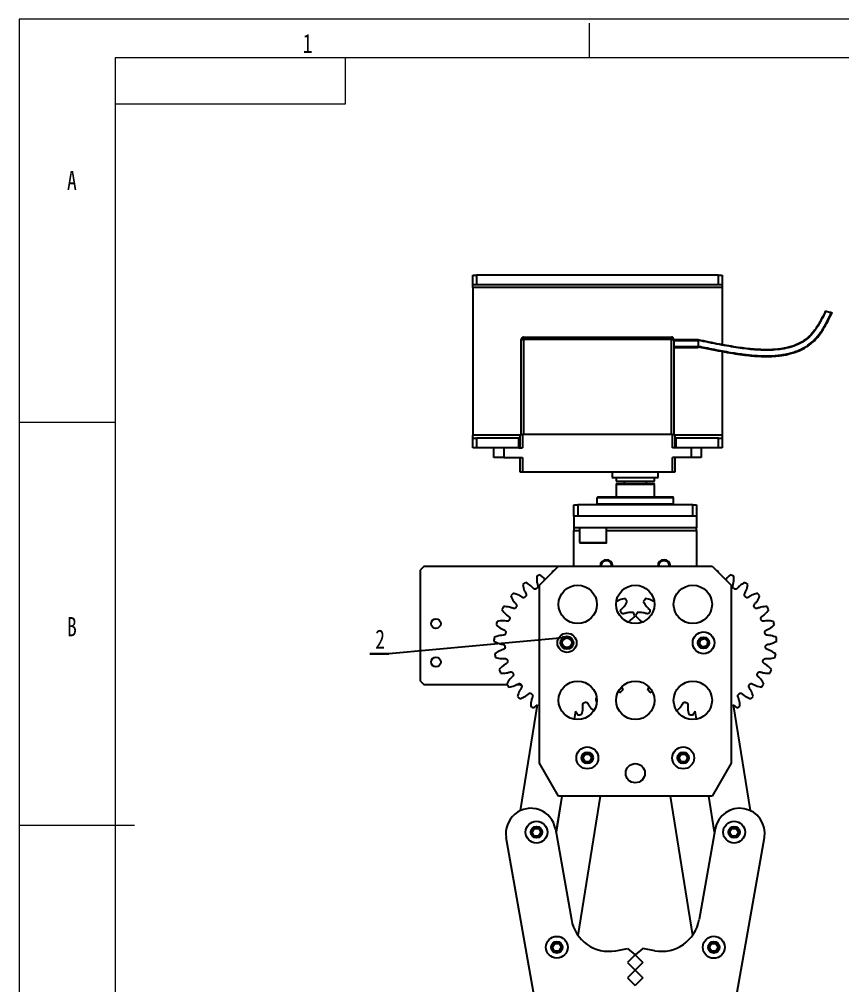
# Model space of a CAD drawing. Header units: millimetres. Extents: x 0 to 297, y 0 to 210.
# Drawn here: x 0 to 107.3, y 84.1 to 210 of the extents above; entities that cross this region are included whole.
import ezdxf

# ---------------------------------------------------------------- set-up
doc = ezdxf.new("R2010")
doc.units = ezdxf.units.MM
doc.header["$LTSCALE"] = 0.5
doc.layers.add('06', color=5, linetype='Continuous')
doc.layers.add('12', color=3, linetype='Continuous')
doc.styles.add('SLDTEXTSTYLE0', font='HYSWLONGFANGSONG.TTF')
doc.styles.get("Standard").update_dxf_attribs({"font": 'HYSWLONGFANGSONG.TTF'})
doc.dimstyles.new('SLDDIMSTYLE0', dxfattribs={"dimtxt": 0, "dimasz": 0.508, "dimexe": 0, "dimexo": 0.0625, "dimgap": 0, "dimtad": 0, "dimtih": 1, "dimtoh": 1, "dimdec": 0, "dimrnd": 1e-09, "dimzin": 0, "dimdsep": 46, "dimtxsty": 'Standard', "dimblk1": 'DOT', "dimblk2": 'DOT', "dimsah": 1, "dimcen": 0.09, "dimadec": 0, "dimazin": 0, "dimtfac": 0.508, "dimtdec": 0, "dimtofl": 0, "dimtmove": 0, "dimatfit": 3, "dimldrblk": 'DOT', "dimfxl": 0, "dimfrac": 2, "dimtolj": 1, "dimtzin": 0, "dimarcsym": 0})

# ---------------------------------------------------------------- blocks, each defined once
blk = doc.blocks.new('SW_NOTE_12')
at = {"layer": '12', "color": 0}
for p, q in [((-2.49, 0), (0, 0)), ((0, 0), (-2.49, 0)), ((-2.49, 0), (0, 0)), ((0, 0), (-2.49, 0)), ((-2.49, 0), (0, 0)), ((0, 0), (-2.49, 0))]:
    blk.add_line(p, q, dxfattribs=at)
at = {"layer": '12', "color": 0, "insert": (-1.79, 3.15), "char_height": 2.5, "attachment_point": 1, "style": 'SLDTEXTSTYLE0'}
blk.add_mtext('2', dxfattribs=at)
blk = doc.blocks.new('_DOT')
at = {"color": 0, "linetype": 'ByBlock', "lineweight": -2}
blk.add_line((-0.5, 0), (-1, 0), dxfattribs=at)
at = {"color": 0, "linetype": 'ByBlock', "const_width": 0.5}
blk.add_lwpolyline([(-0.25, 0, 1), (0.25, 0, 1)], format="xyb", close=True, dxfattribs=at)

msp = doc.modelspace()

# ---------------------------------------------------------------- linework, layer by layer
for p, q in [((59.1, 175.42), (59.1, 176.67)), ((59.1, 176.67), (59.6, 176.67)), ((59.6, 176.67), (59.6, 175.42)), ((91.1, 176.67), (59.6, 176.67)), ((91.1, 175.42), (91.1, 176.67)), ((91.1, 176.67), (91.6, 176.67)), ((91.6, 176.67), (91.6, 175.42)), ((59.6, 175.42), (59.1, 175.42)), ((59.1, 175.05), (59.1, 175.42)), ((91.6, 175.05), (59.1, 175.05)), ((59.1, 175.05), (59.1, 155.79)), ((91.1, 175.42), (59.6, 175.42)), ((91.6, 175.42), (91.1, 175.42)), ((91.6, 175.42), (91.6, 175.05)), ((91.6, 175.05), (91.6, 167.6)), ((65.4, 155.89), (65.4, 168.27)), ((65.4, 168.27), (65.72, 168.27)), ((65.72, 168.27), (65.72, 168.59)), ((65.72, 168.59), (84.98, 168.59)), ((65.72, 168.27), (65.72, 155.89)), ((84.98, 168.27), (65.72, 168.27)), ((84.98, 168.27), (84.98, 168.59)), ((84.98, 155.89), (84.98, 168.27)), ((84.98, 168.27), (85.3, 168.27)), ((85.3, 168.27), (85.3, 155.89)), ((85.3, 168.27), (88.47, 168.27)), ((88.47, 168.11), (85.3, 168.11)), ((88.47, 168.27), (88.47, 168.11)), ((88.47, 168.11), (88.47, 167.35)), ((85.3, 167.35), (88.47, 167.35)), ((88.47, 167.19), (85.3, 167.19)), ((88.47, 167.35), (88.47, 167.19)), ((91.6, 166.72), (91.6, 155.79)), ((59.1, 155.42), (59.1, 155.79)), ((65.27, 155.79), (59.1, 155.79)), ((59.1, 154.17), (59.1, 155.42)), ((59.1, 155.42), (59.6, 155.42)), ((59.6, 155.42), (59.6, 154.17)), ((65.1, 155.42), (59.6, 155.42)), ((65.1, 154.17), (65.1, 155.42)), ((65.27, 155.42), (65.1, 155.42)), ((65.27, 154.17), (65.27, 155.89)), ((65.27, 155.89), (65.59, 155.89)), ((65.59, 155.89), (65.59, 154.17)), ((85.11, 155.89), (65.59, 155.89)), ((85.11, 154.17), (85.11, 155.89)), ((85.11, 155.89), (85.42, 155.89)), ((85.42, 155.89), (85.42, 154.17)), ((91.6, 155.79), (85.42, 155.79)), ((85.6, 155.42), (85.42, 155.42)), ((85.6, 154.17), (85.6, 155.42)), ((91.1, 155.42), (85.6, 155.42)), ((91.1, 154.17), (91.1, 155.42)), ((91.1, 155.42), (91.6, 155.42)), ((91.6, 155.79), (91.6, 155.42)), ((91.6, 155.42), (91.6, 154.17)), ((59.6, 154.17), (59.1, 154.17)), ((65.1, 154.17), (59.6, 154.17)), ((61.85, 152.9), (61.85, 154.17)), ((63.12, 154.17), (63.12, 152.9)), ((65.1, 154.17), (65.59, 154.17)), ((85.6, 154.17), (85.11, 154.17)), ((91.1, 154.17), (85.6, 154.17)), ((87.58, 152.9), (87.58, 154.17)), ((88.85, 154.17), (88.85, 152.9)), ((91.6, 154.17), (91.1, 154.17)), ((63.12, 152.9), (61.85, 152.9)), ((63.12, 152.9), (65.59, 152.9)), ((65.27, 151), (65.27, 152.9)), ((65.59, 152.9), (65.59, 151)), ((85.11, 151), (85.11, 152.9)), ((87.58, 152.9), (85.11, 152.9)), ((85.42, 152.9), (85.42, 151)), ((88.85, 152.9), (87.58, 152.9)), ((65.59, 151), (65.27, 151)), ((85.11, 151), (65.59, 151)), ((77.27, 151), (77.27, 150.3)), ((77.27, 150.3), (77.32, 150.25)), ((77.27, 150.3), (83.27, 150.3)), ((83.22, 150.25), (77.32, 150.25)), ((77.77, 150.25), (77.77, 149.8)), ((82.77, 149.8), (82.77, 150.25)), ((83.22, 150.25), (83.27, 150.3)), ((83.27, 150.3), (83.27, 151)), ((85.42, 151), (85.11, 151)), ((77.77, 149.8), (77.82, 149.75)), ((77.77, 149.8), (82.77, 149.8)), ((77.87, 149.5), (77.77, 149.4)), ((77.77, 149.4), (77.77, 147.75)), ((82.04, 149.4), (77.77, 149.4)), ((82.72, 149.75), (77.82, 149.75)), ((77.87, 149.5), (81.97, 149.5)), ((78.82, 149.75), (78.82, 149.5)), ((81.72, 149.5), (81.72, 149.75)), ((81.97, 149.5), (82.67, 149.5)), ((82.77, 149.4), (82.04, 149.4)), ((82.77, 149.4), (82.67, 149.5)), ((82.72, 149.75), (82.77, 149.8)), ((82.77, 147.75), (82.77, 149.4)), ((75.37, 147.75), (75.27, 147.65)), ((75.27, 147.65), (75.27, 146.85)), ((83.81, 147.65), (75.27, 147.65)), ((75.37, 147.75), (83.74, 147.75)), ((83.74, 147.75), (85.17, 147.75)), ((85.27, 147.65), (83.81, 147.65)), ((85.27, 147.65), (85.17, 147.75)), ((85.27, 146.85), (85.27, 147.65)), ((72.27, 145.25), (72.27, 146.75)), ((72.27, 146.75), (72.77, 146.75)), ((72.77, 146.75), (72.77, 145.25)), ((87.77, 146.75), (72.77, 146.75)), ((75.27, 146.85), (75.37, 146.75)), ((75.27, 146.85), (85.27, 146.85)), ((85.17, 146.75), (85.27, 146.85)), ((87.77, 145.25), (87.77, 146.75)), ((87.77, 146.75), (88.27, 146.75)), ((88.27, 146.75), (88.27, 145.25)), ((72.54, 145.25), (72.27, 145.25)), ((72.27, 145.25), (72.27, 143.75)), ((72.77, 145.25), (72.54, 145.25)), ((87.77, 145.25), (72.77, 145.25)), ((88.01, 145.25), (87.77, 145.25)), ((88.27, 145.25), (88.01, 145.25)), ((88.27, 145.25), (88.27, 143.75)), ((88.27, 143.75), (72.27, 143.75)), ((72.27, 143.75), (72.27, 143.38)), ((73.02, 143.75), (73.02, 141.8)), ((76.52, 141.8), (76.52, 143.75)), ((88.27, 143.38), (88.27, 143.75)), ((72.27, 138.75), (72.27, 143.38)), ((72.27, 143.38), (73.02, 143.38)), ((76.52, 143.38), (88.27, 143.38)), ((88.27, 143.38), (88.27, 138.75)), ((73.02, 141.8), (73.76, 141.8)), ((73.79, 141.75), (73.07, 141.75)), ((73.76, 141.8), (76.52, 141.8)), ((76.47, 141.75), (73.79, 141.75)), ((52.77, 138.75), (52.27, 138.25)), ((52.77, 138.75), (70.27, 138.75)), ((67.77, 136.25), (70.27, 138.75)), ((70.27, 138.75), (90.27, 138.75)), ((90.27, 138.75), (92.77, 136.25)), ((52.27, 123.75), (52.27, 138.25)), ((69.47, 138.08), (69.44, 137.91)), ((91.11, 137.91), (91.08, 138.08)), ((67.77, 113.08), (67.77, 136.25)), ((92.77, 136.25), (92.77, 113.08)), ((88.62, 128.59), (88.76, 129.15)), ((88.76, 129.15), (89.32, 129.31)), ((89.73, 128.9), (89.59, 128.34)), ((89.59, 128.34), (89.03, 128.19)), ((52.27, 123.75), (52.77, 123.25)), ((63.6, 123.25), (52.77, 123.25)), ((65.27, 123.25), (64.7, 123.25)), ((65.27, 123.25), (65.46, 123.24)), ((78.1, 122.39), (78.38, 122.29)), ((78.68, 122.64), (78.5, 122.99)), ((82.05, 122.99), (81.87, 122.64)), ((82.17, 122.29), (82.46, 122.39)), ((65.32, 106.9), (67.54, 120.66)), ((67.04, 120.26), (67.54, 120.66)), ((72.48, 119.86), (72.3, 118.79)), ((72.48, 119.86), (72.82, 119.33)), ((87.73, 119.33), (88.07, 119.86)), ((88.25, 118.79), (88.07, 119.86)), ((93.01, 120.66), (93.5, 120.26)), ((93.01, 120.66), (95.23, 106.9)), ((73.45, 113.75), (73.74, 114.25)), ((73.73, 113.25), (73.45, 113.75)), ((74.6, 113.74), (74.31, 113.24)), ((74.32, 114.24), (74.6, 113.74)), ((85.95, 113.75), (86.24, 114.25)), ((86.23, 113.25), (85.95, 113.75)), ((87.1, 113.74), (86.81, 113.24)), ((86.82, 114.24), (87.1, 113.74)), ((70.27, 108.75), (67.77, 113.08)), ((92.77, 113.08), (90.27, 108.75)), ((70.69, 108.75), (69.93, 104.08)), ((70.69, 108.75), (69.94, 104.08)), ((90.27, 108.75), (70.27, 108.75)), ((72.83, 90.6), (75.75, 108.75)), ((84.8, 108.75), (87.72, 90.6)), ((90.61, 104.08), (89.86, 108.75)), ((90.61, 104.08), (89.86, 108.75)), ((66.82, 104.07), (67.12, 104.57)), ((67.69, 104.56), (67.98, 104.06)), ((92.57, 104.07), (92.87, 104.57)), ((93.44, 104.56), (93.73, 104.06)), ((69.49, 69.25), (63.46, 103.37)), ((67.1, 103.57), (66.82, 104.07)), ((67.98, 104.06), (67.68, 103.56)), ((69.86, 104.5), (71.95, 92.67)), ((90.69, 104.5), (88.6, 92.67)), ((91.06, 69.25), (97.09, 103.37)), ((92.85, 103.57), (92.57, 104.07)), ((93.73, 104.06), (93.43, 103.56)), ((69.47, 89.07), (69.77, 89.57)), ((70.34, 89.56), (70.63, 89.06)), ((89.92, 89.07), (90.22, 89.57)), ((90.79, 89.56), (91.08, 89.06)), ((69.75, 88.57), (69.47, 89.07)), ((70.63, 89.06), (70.33, 88.56)), ((77.74, 88.62), (79.27, 88.89)), ((79.27, 88.89), (80.27, 88.07)), ((81.27, 88.89), (80.27, 88.07)), ((82.8, 88.62), (81.27, 88.89)), ((90.2, 88.57), (89.92, 89.07)), ((91.08, 89.06), (90.78, 88.56)), ((80.27, 88.07), (79.27, 87.07)), ((79.27, 87.07), (80.27, 86.07)), ((80.27, 88.07), (81.27, 87.07)), ((81.27, 87.07), (80.27, 86.07)), ((80.27, 86.07), (79.27, 85.07)), ((80.27, 86.07), (81.27, 85.07)), ((79.27, 85.07), (80.27, 84.07)), ((81.27, 85.07), (80.27, 84.07))]:
    msp.add_line(p, q)
at = {"flags": 128}
for points in [[(105.12, 171.98), (105.12, 171.98), (105.18, 171.96), (105.29, 171.93), (105.44, 171.9), (105.6, 171.85), (105.73, 171.82), (105.82, 171.8), (105.85, 171.79)], [(105.85, 171.79), (105.85, 171.79), (105.89, 171.78), (105.92, 171.77), (105.92, 171.77), (105.92, 171.77)]]:
    msp.add_lwpolyline(points, dxfattribs=at)
for centre, radius in [((72.77, 133.75), 2.5), ((80.27, 133.75), 2.5), ((87.77, 133.75), 2.5), ((54.29, 131.25), 0.625), ((71.37, 128.75), 1.25), ((89.17, 128.75), 1.42), ((71.37, 128.75), 0.85), ((71.37, 128.75), 0.75), ((71.37, 128.75), 0.625), ((89.17, 128.75), 0.75), ((54.29, 126.25), 0.625), ((72.77, 121.25), 2.5), ((80.27, 121.25), 2.5), ((87.77, 121.25), 2.5), ((74.02, 113.75), 1.43), ((86.52, 113.75), 1.43), ((74.02, 113.75), 0.75), ((86.52, 113.75), 0.75), ((80.27, 111.75), 1.25), ((67.4, 104.07), 1.42), ((67.4, 104.07), 0.75), ((93.15, 104.07), 1.43), ((93.15, 104.07), 0.75), ((70.05, 89.07), 1.42), ((70.05, 89.07), 0.75), ((90.5, 89.07), 1.43), ((90.5, 89.07), 0.75)]:
    msp.add_circle(centre, radius)
for centre, radius, start, end in [((65.72, 168.27), 0.318, 90, 180), ((84.98, 168.27), 0.317, 0, 90), ((73.07, 141.8), 0.05, 180, 270), ((76.47, 141.8), 0.05, 270, 0), ((76.52, 138.75), 0.825, 0, 180), ((76.52, 138.75), 0.697, 69.6684, 180), ((76.52, 138.75), 0.697, 0, 69.6684), ((84.02, 138.75), 0.825, 0, 180), ((84.02, 138.75), 0.697, 69.6684, 180), ((84.02, 138.75), 0.697, 0, 69.6684), ((71.37, 128.75), 9.52, 111.5979, 114.3901), ((71.37, 128.75), 9.52, 100.4903, 101.533), ((89.17, 128.75), 9.53, 78.467, 79.5097), ((89.17, 128.75), 9.52, 65.6099, 68.4021), ((71.37, 128.75), 9.52, 124.455, 127.2473), ((89.17, 128.75), 9.52, 52.7527, 55.545), ((71.37, 128.75), 9.52, 137.3121, 140.1044), ((71.37, 128.75), 8.1, 131.7871, 132.7723), ((71.37, 128.75), 8.1, 118.9299, 119.9152), ((89.17, 128.75), 8.1, 60.0848, 61.0701), ((89.17, 128.75), 8.1, 47.2277, 48.2129), ((89.17, 128.75), 9.52, 39.8956, 42.6879), ((71.37, 128.75), 9.52, 34.455, 37.2473), ((89.17, 128.75), 9.52, 142.7527, 145.545), ((71.37, 128.75), 9.52, 150.1693, 152.9616), ((71.37, 128.75), 8.1, 144.6442, 145.6295), ((71.37, 128.75), 8.1, 28.9299, 29.9152), ((71.37, 128.75), 9.52, 21.5979, 24.3901), ((89.17, 128.75), 9.52, 155.6099, 158.4021), ((89.17, 128.75), 8.1, 150.0848, 151.0701), ((89.17, 128.75), 8.1, 34.3705, 35.3558), ((89.17, 128.75), 9.52, 27.0384, 29.8307), ((71.37, 128.75), 9.52, 163.0264, 165.8187), ((71.37, 128.75), 8.1, 157.5014, 158.4866), ((89.17, 128.75), 8.1, 21.5134, 22.4986), ((89.17, 128.75), 9.52, 14.1813, 16.9736), ((71.37, 128.75), 8.1, 170.3585, 171.3438), ((89.17, 128.75), 8.1, 8.6562, 9.6415), ((71.37, 128.75), 9.52, 175.8836, 178.6759), ((89.17, 128.75), 0.577, 135.6158, 195.6158), ((89.17, 128.75), 0.577, 195.6158, 255.6158), ((89.17, 128.75), 0.577, 75.6158, 135.6158), ((89.17, 128.75), 0.577, 15.6158, 75.6158), ((89.17, 128.75), 0.577, 315.6158, 15.6158), ((89.17, 128.75), 9.52, 1.3241, 4.1164), ((71.37, 128.75), 9.52, 188.7407, 191.533), ((71.37, 128.75), 8.1, 183.2157, 184.2009), ((89.17, 128.75), 0.577, 255.6158, 315.6158), ((89.17, 128.75), 8.1, 355.7991, 356.7843), ((89.17, 128.75), 9.52, 348.467, 351.2593), ((71.37, 128.75), 8.1, 196.0728, 197.0581), ((89.17, 128.75), 8.1, 342.9419, 343.9272), ((71.37, 128.75), 9.52, 201.5979, 204.3901), ((71.37, 128.75), 8.1, 208.9299, 209.9152), ((89.17, 128.75), 8.1, 330.0848, 331.0701), ((89.17, 128.75), 9.52, 335.6099, 338.4021), ((71.37, 128.75), 9.52, 214.455, 217.2473), ((71.37, 128.75), 8.1, 221.7871, 222.7723), ((71.37, 128.75), 9.52, 317.3121, 320.1044), ((89.17, 128.75), 9.52, 219.8956, 222.6879), ((89.17, 128.75), 8.1, 317.2277, 318.2129), ((89.17, 128.75), 9.52, 322.7527, 325.545), ((71.37, 128.75), 9.52, 227.3121, 230.1044), ((71.37, 128.75), 8.1, 234.6442, 235.6295), ((71.37, 128.75), 8.1, 286.0728, 287.0581), ((89.17, 128.75), 8.1, 252.9419, 253.9272), ((89.17, 128.75), 8.1, 304.3705, 305.3558), ((89.17, 128.75), 9.52, 309.8956, 312.6879), ((71.37, 128.75), 9.52, 240.1693, 242.9616), ((89.17, 128.75), 9.52, 297.0384, 299.8307), ((71.37, 128.75), 9.52, 278.7407, 281.533), ((89.17, 128.75), 9.52, 258.467, 261.2593), ((74.02, 113.75), 0.577, 119.2952, 179.2952), ((74.02, 113.75), 0.577, 179.2952, 239.2952), ((74.02, 113.75), 0.577, 59.2952, 119.2952), ((74.02, 113.75), 0.577, 299.2952, 359.2952), ((74.02, 113.75), 0.577, 359.2952, 59.2952), ((86.52, 113.75), 0.577, 119.2952, 179.2952), ((86.52, 113.75), 0.577, 179.2952, 239.2952), ((86.52, 113.75), 0.577, 59.2952, 119.2952), ((86.52, 113.75), 0.577, 299.2952, 359.2952), ((86.52, 113.75), 0.577, 359.2952, 59.2952), ((74.02, 113.75), 0.577, 239.2952, 299.2952), ((86.52, 113.75), 0.577, 239.2952, 299.2952), ((66.66, 103.93), 3.25, 10.0189, 190.0189), ((93.89, 103.93), 3.25, 349.9811, 169.9811), ((67.4, 104.07), 0.577, 119.2952, 179.2952), ((67.4, 104.07), 0.577, 59.2952, 119.2952), ((67.4, 104.07), 0.577, 359.2952, 59.2952), ((93.15, 104.07), 0.577, 119.2952, 179.2952), ((93.15, 104.07), 0.577, 59.2952, 119.2952), ((93.15, 104.07), 0.577, 359.2952, 59.2952), ((67.4, 104.07), 0.577, 179.2952, 239.2952), ((67.4, 104.07), 0.577, 239.2952, 299.2952), ((67.4, 104.07), 0.577, 299.2952, 359.2952), ((93.15, 104.07), 0.577, 179.2952, 239.2952), ((93.15, 104.07), 0.577, 239.2952, 299.2952), ((93.15, 104.07), 0.577, 299.2952, 359.2952), ((76.87, 93.54), 5, 190.0189, 280.0189), ((83.67, 93.54), 5, 259.9811, 349.9811), ((70.05, 89.07), 0.577, 119.2952, 179.2952), ((70.05, 89.07), 0.577, 59.2952, 119.2952), ((70.05, 89.07), 0.577, 359.2952, 59.2952), ((90.5, 89.07), 0.577, 119.2952, 179.2952), ((90.5, 89.07), 0.577, 59.2952, 119.2952), ((90.5, 89.07), 0.577, 359.2952, 59.2952), ((70.05, 89.07), 0.577, 179.2952, 239.2952), ((70.05, 89.07), 0.577, 239.2952, 299.2952), ((70.05, 89.07), 0.577, 299.2952, 359.2952), ((90.5, 89.07), 0.577, 179.2952, 239.2952), ((90.5, 89.07), 0.577, 239.2952, 299.2952), ((90.5, 89.07), 0.577, 299.2952, 359.2952)]:
    msp.add_arc(centre, radius, start, end)
for points, knots in [([(105.06, 171.99), (104.82, 171.51), (104.37, 170.59), (103.61, 169.37), (102.74, 168.45), (101.74, 167.79), (100.72, 167.37), (99.72, 167.12), (98.67, 166.97), (97.36, 166.91), (95.65, 166.99), (93.57, 167.24), (91.14, 167.67), (89.4, 168.03), (88.47, 168.23)], [0, 0, 0, 0, 0.085983, 0.161503, 0.227131, 0.284867, 0.350202, 0.402136, 0.447238, 0.518047, 0.608718, 0.719075, 0.849511, 1, 1, 1, 1]), ([(105.12, 171.98), (104.87, 171.49), (104.42, 170.58), (103.66, 169.35), (102.79, 168.42), (101.78, 167.75), (100.75, 167.32), (99.74, 167.07), (98.69, 166.92), (97.38, 166.85), (95.66, 166.93), (93.58, 167.19), (91.14, 167.62), (89.4, 167.98), (88.47, 168.18)], [0, 0, 0, 0, 0.0856665, 0.1612338, 0.2271348, 0.2851661, 0.3507981, 0.4029513, 0.4480797, 0.5188333, 0.6094145, 0.7196164, 0.8498145, 1, 1, 1, 1]), ([(88.47, 167.42), (89.27, 167.25), (90.75, 166.95), (92.83, 166.56), (94.62, 166.3), (96.11, 166.17), (97.34, 166.13), (98.26, 166.15), (98.94, 166.21), (99.43, 166.28), (99.91, 166.36), (100.47, 166.49), (101.07, 166.67), (101.7, 166.92), (102.31, 167.23), (102.97, 167.65), (103.72, 168.29), (104.47, 169.23), (105.19, 170.45), (105.62, 171.33), (105.85, 171.79)], [0, 0, 0, 0, 0.121513, 0.227417, 0.31782, 0.392713, 0.452393, 0.503009, 0.530078, 0.554663, 0.576769, 0.603184, 0.641132, 0.670788, 0.705119, 0.74417, 0.787683, 0.852178, 0.923239, 1, 1, 1, 1]), ([(88.47, 167.34), (89.07, 167.22), (90.2, 166.98), (91.81, 166.67), (93.24, 166.42), (94.48, 166.25), (95.54, 166.14), (96.44, 166.08), (97.27, 166.05), (98.13, 166.07), (99.12, 166.14), (100.26, 166.34), (101.29, 166.65), (102.16, 167.05), (102.82, 167.45), (103.47, 167.96), (104.14, 168.66), (104.77, 169.56), (105.37, 170.64), (105.74, 171.39), (105.92, 171.77)], [0, 0, 0, 0, 0.091094, 0.17264, 0.244717, 0.307321, 0.360412, 0.403936, 0.442339, 0.483533, 0.532757, 0.590236, 0.656477, 0.693006, 0.731885, 0.772871, 0.815654, 0.875235, 0.936648, 1, 1, 1, 1]), ([(67.44, 137.42), (67.43, 137.15), (67.41, 136.74), (67.55, 136.29), (67.6, 136.04), (67.54, 135.9), (67.49, 135.85), (67.46, 135.83)], [0, 0, 0, 0, 0.483849, 0.742548, 0.870936, 0.935464, 1, 1, 1, 1]), ([(68.48, 136.95), (68.46, 136.98), (68.31, 137.24), (68.07, 137.43), (67.87, 137.6)], [0, 0, 0, 0, 0.110925, 1, 1, 1, 1]), ([(92.68, 137.6), (92.47, 137.43), (92.24, 137.24), (92.09, 136.98), (92.07, 136.95)], [0, 0, 0, 0, 0.889075, 1, 1, 1, 1]), ([(93.09, 135.83), (93.06, 135.85), (93.01, 135.9), (92.95, 136.04), (93, 136.29), (93.14, 136.74), (93.12, 137.15), (93.11, 137.42)], [0, 0, 0, 0, 0.064535, 0.129064, 0.257451, 0.516151, 1, 1, 1, 1]), ([(65.61, 136.33), (65.66, 136.06), (65.73, 135.66), (65.97, 135.25), (66.07, 135.01), (66.05, 134.87), (66, 134.81), (65.98, 134.78)], [0, 0, 0, 0, 0.48385, 0.742548, 0.870936, 0.935464, 1, 1, 1, 1]), ([(67.34, 135.76), (67.3, 135.75), (67.24, 135.72), (67.09, 135.75), (66.9, 135.92), (66.59, 136.28), (66.22, 136.47), (65.99, 136.6)], [0, 0, 0, 0, 0.064536, 0.129064, 0.257451, 0.51615, 1, 1, 1, 1]), ([(94.56, 136.6), (94.33, 136.47), (93.96, 136.28), (93.65, 135.92), (93.46, 135.75), (93.31, 135.72), (93.25, 135.75), (93.21, 135.76)], [0, 0, 0, 0, 0.4838497, 0.7425487, 0.8709372, 0.935465, 1, 1, 1, 1]), ([(94.57, 134.78), (94.55, 134.81), (94.5, 134.87), (94.48, 135.01), (94.58, 135.25), (94.82, 135.66), (94.89, 136.06), (94.94, 136.33)], [0, 0, 0, 0, 0.064536, 0.129064, 0.257451, 0.51615, 1, 1, 1, 1]), ([(64.07, 134.86), (64.17, 134.61), (64.33, 134.23), (64.66, 133.88), (64.81, 133.68), (64.82, 133.53), (64.79, 133.46), (64.77, 133.43)], [0, 0, 0, 0, 0.48385, 0.742548, 0.870936, 0.935464, 1, 1, 1, 1]), ([(65.88, 134.69), (65.85, 134.67), (65.79, 134.63), (65.64, 134.62), (65.42, 134.75), (65.03, 135.02), (64.63, 135.13), (64.37, 135.21)], [0, 0, 0, 0, 0.064536, 0.129063, 0.257452, 0.516151, 1, 1, 1, 1]), ([(96.18, 135.21), (95.92, 135.13), (95.52, 135.02), (95.13, 134.75), (94.91, 134.62), (94.76, 134.63), (94.7, 134.67), (94.67, 134.69)], [0, 0, 0, 0, 0.483849, 0.742548, 0.870936, 0.935463, 1, 1, 1, 1]), ([(95.78, 133.43), (95.76, 133.46), (95.73, 133.53), (95.74, 133.68), (95.89, 133.88), (96.22, 134.23), (96.38, 134.61), (96.48, 134.86)], [0, 0, 0, 0, 0.064537, 0.129064, 0.257452, 0.516151, 1, 1, 1, 1]), ([(78.96, 134.51), (78.69, 134.47), (78.31, 134.4), (77.97, 134.21), (77.86, 134.15)], [0, 0, 0, 0, 0.684784, 1, 1, 1, 1]), ([(78.39, 132.78), (78.38, 132.82), (78.35, 132.89), (78.38, 133.03), (78.55, 133.22), (78.91, 133.54), (79.1, 133.9), (79.23, 134.14)], [0, 0, 0, 0, 0.064536, 0.1290637, 0.2574513, 0.51615, 1, 1, 1, 1]), ([(81.32, 134.14), (81.45, 133.9), (81.64, 133.54), (82, 133.22), (82.17, 133.03), (82.2, 132.89), (82.17, 132.82), (82.16, 132.78)], [0, 0, 0, 0, 0.48385, 0.7425488, 0.8709363, 0.9354641, 1, 1, 1, 1]), ([(82.69, 134.15), (82.58, 134.21), (82.24, 134.4), (81.86, 134.47), (81.59, 134.51)], [0, 0, 0, 0, 0.31543, 1, 1, 1, 1]), ([(62.89, 133.08), (63.05, 132.86), (63.29, 132.52), (63.68, 132.26), (63.88, 132.09), (63.92, 131.95), (63.9, 131.88), (63.89, 131.85)], [0, 0, 0, 0, 0.4838499, 0.7425488, 0.8709363, 0.9354643, 1, 1, 1, 1]), ([(64.69, 133.32), (64.67, 133.29), (64.62, 133.24), (64.48, 133.2), (64.23, 133.27), (63.79, 133.45), (63.38, 133.47), (63.11, 133.49)], [0, 0, 0, 0, 0.064536, 0.129064, 0.257452, 0.51615, 1, 1, 1, 1]), ([(80.05, 132.68), (79.78, 132.69), (79.37, 132.71), (78.91, 132.57), (78.66, 132.52), (78.53, 132.58), (78.48, 132.64), (78.46, 132.66)], [0, 0, 0, 0, 0.4838498, 0.7425487, 0.8709367, 0.9354645, 1, 1, 1, 1]), ([(79.32, 131.48), (79.44, 131.54), (79.79, 131.75), (80.05, 132.05), (80.23, 132.25)], [0, 0, 0, 0, 0.339075, 1, 1, 1, 1]), ([(80.32, 132.25), (80.5, 132.05), (80.76, 131.75), (81.11, 131.55), (81.23, 131.48)], [0, 0, 0, 0, 0.661974, 1, 1, 1, 1]), ([(82.09, 132.66), (82.07, 132.64), (82.02, 132.58), (81.89, 132.52), (81.64, 132.57), (81.18, 132.71), (80.77, 132.69), (80.5, 132.68)], [0, 0, 0, 0, 0.064535, 0.129063, 0.257451, 0.51615, 1, 1, 1, 1]), ([(97.44, 133.49), (97.17, 133.47), (96.76, 133.45), (96.32, 133.27), (96.07, 133.2), (95.93, 133.24), (95.88, 133.29), (95.86, 133.32)], [0, 0, 0, 0, 0.48385, 0.742549, 0.870936, 0.935464, 1, 1, 1, 1]), ([(96.65, 131.85), (96.65, 131.88), (96.63, 131.95), (96.67, 132.09), (96.87, 132.26), (97.26, 132.52), (97.5, 132.86), (97.66, 133.08)], [0, 0, 0, 0, 0.0645357, 0.1290635, 0.2574514, 0.5161506, 1, 1, 1, 1]), ([(62.14, 131.08), (62.34, 130.9), (62.65, 130.63), (63.09, 130.46), (63.32, 130.34), (63.4, 130.21), (63.39, 130.14), (63.39, 130.1)], [0, 0, 0, 0, 0.483849, 0.742548, 0.870936, 0.935463, 1, 1, 1, 1]), ([(63.84, 131.72), (63.82, 131.69), (63.79, 131.62), (63.66, 131.55), (63.4, 131.57), (62.94, 131.65), (62.53, 131.58), (62.26, 131.53)], [0, 0, 0, 0, 0.064536, 0.129063, 0.257451, 0.51615, 1, 1, 1, 1]), ([(98.28, 131.53), (98.02, 131.58), (97.61, 131.65), (97.14, 131.57), (96.89, 131.55), (96.76, 131.62), (96.72, 131.69), (96.71, 131.72)], [0, 0, 0, 0, 0.48385, 0.742548, 0.870937, 0.935464, 1, 1, 1, 1]), ([(97.16, 130.1), (97.16, 130.14), (97.15, 130.21), (97.23, 130.34), (97.45, 130.46), (97.9, 130.63), (98.21, 130.9), (98.41, 131.08)], [0, 0, 0, 0, 0.0645368, 0.129064, 0.2574518, 0.5161503, 1, 1, 1, 1]), ([(63.37, 129.97), (63.36, 129.93), (63.34, 129.86), (63.23, 129.76), (62.98, 129.72), (62.5, 129.7), (62.12, 129.54), (61.87, 129.43)], [0, 0, 0, 0, 0.0645358, 0.1290638, 0.257452, 0.5161504, 1, 1, 1, 1]), ([(98.68, 129.43), (98.43, 129.54), (98.05, 129.7), (97.57, 129.72), (97.32, 129.76), (97.21, 129.86), (97.19, 129.93), (97.18, 129.97)], [0, 0, 0, 0, 0.483849, 0.742549, 0.870936, 0.935464, 1, 1, 1, 1]), ([(61.85, 128.97), (62.09, 128.84), (62.45, 128.64), (62.92, 128.57), (63.17, 128.51), (63.27, 128.4), (63.28, 128.33), (63.29, 128.29)], [0, 0, 0, 0, 0.483849, 0.742549, 0.870936, 0.935465, 1, 1, 1, 1]), ([(89.03, 128.19), (89.01, 128.21), (88.88, 128.34), (88.74, 128.48), (88.62, 128.59)], [0, 0, 0, 0, 0.137545, 1, 1, 1, 1]), ([(89.32, 129.31), (89.44, 129.19), (89.58, 129.05), (89.71, 128.92), (89.73, 128.9)], [0, 0, 0, 0, 0.862456, 1, 1, 1, 1]), ([(97.26, 128.29), (97.27, 128.33), (97.28, 128.4), (97.38, 128.51), (97.63, 128.57), (98.1, 128.64), (98.46, 128.84), (98.7, 128.97)], [0, 0, 0, 0, 0.064535, 0.129063, 0.257451, 0.51615, 1, 1, 1, 1]), ([(63.3, 128.15), (63.3, 128.12), (63.29, 128.05), (63.21, 127.93), (62.97, 127.83), (62.51, 127.7), (62.18, 127.46), (61.96, 127.3)], [0, 0, 0, 0, 0.064537, 0.129064, 0.257452, 0.516151, 1, 1, 1, 1]), ([(98.59, 127.3), (98.37, 127.46), (98.04, 127.7), (97.58, 127.83), (97.34, 127.93), (97.26, 128.05), (97.25, 128.12), (97.25, 128.15)], [0, 0, 0, 0, 0.48385, 0.742548, 0.870936, 0.935463, 1, 1, 1, 1]), ([(62.04, 126.84), (62.3, 126.77), (62.7, 126.66), (63.17, 126.69), (63.43, 126.69), (63.55, 126.6), (63.58, 126.54), (63.59, 126.51)], [0, 0, 0, 0, 0.48385, 0.742549, 0.870937, 0.935465, 1, 1, 1, 1]), ([(63.63, 126.37), (63.64, 126.34), (63.65, 126.27), (63.59, 126.13), (63.38, 125.98), (62.97, 125.75), (62.7, 125.44), (62.52, 125.24)], [0, 0, 0, 0, 0.064537, 0.129064, 0.257452, 0.51615, 1, 1, 1, 1]), ([(98.03, 125.24), (97.85, 125.44), (97.58, 125.75), (97.16, 125.98), (96.96, 126.13), (96.9, 126.27), (96.91, 126.34), (96.91, 126.37)], [0, 0, 0, 0, 0.4838492, 0.742548, 0.8709355, 0.9354632, 1, 1, 1, 1]), ([(96.95, 126.51), (96.97, 126.54), (97, 126.6), (97.12, 126.69), (97.38, 126.69), (97.85, 126.66), (98.25, 126.77), (98.51, 126.84)], [0, 0, 0, 0, 0.064535, 0.129064, 0.257452, 0.51615, 1, 1, 1, 1]), ([(62.7, 124.81), (62.97, 124.8), (63.38, 124.78), (63.84, 124.92), (64.09, 124.97), (64.22, 124.92), (64.27, 124.86), (64.29, 124.83)], [0, 0, 0, 0, 0.48385, 0.742549, 0.870937, 0.935464, 1, 1, 1, 1]), ([(64.36, 124.71), (64.37, 124.68), (64.4, 124.61), (64.37, 124.46), (64.2, 124.28), (63.84, 123.96), (63.65, 123.6), (63.52, 123.36)], [0, 0, 0, 0, 0.0645361, 0.1290638, 0.2574514, 0.5161506, 1, 1, 1, 1]), ([(97.03, 123.36), (96.9, 123.6), (96.71, 123.96), (96.35, 124.28), (96.18, 124.46), (96.15, 124.61), (96.18, 124.68), (96.19, 124.71)], [0, 0, 0, 0, 0.483849, 0.742548, 0.870936, 0.935464, 1, 1, 1, 1]), ([(96.26, 124.83), (96.28, 124.86), (96.33, 124.92), (96.46, 124.97), (96.71, 124.92), (97.17, 124.78), (97.58, 124.8), (97.85, 124.81)], [0, 0, 0, 0, 0.064537, 0.129064, 0.257452, 0.51615, 1, 1, 1, 1]), ([(63.79, 122.98), (64.06, 123.03), (64.46, 123.1), (64.88, 123.34), (65.11, 123.44), (65.26, 123.42), (65.31, 123.38), (65.34, 123.35)], [0, 0, 0, 0, 0.48385, 0.742549, 0.870937, 0.935464, 1, 1, 1, 1]), ([(95.21, 123.35), (95.24, 123.38), (95.29, 123.42), (95.44, 123.44), (95.67, 123.34), (96.09, 123.1), (96.49, 123.03), (96.76, 122.98)], [0, 0, 0, 0, 0.0645351, 0.1290636, 0.2574511, 0.5161504, 1, 1, 1, 1]), ([(65.43, 123.25), (65.45, 123.22), (65.49, 123.16), (65.5, 123.01), (65.37, 122.79), (65.1, 122.4), (64.99, 122.01), (64.92, 121.75)], [0, 0, 0, 0, 0.064535, 0.129063, 0.257451, 0.516151, 1, 1, 1, 1]), ([(65.27, 121.44), (65.51, 121.54), (65.89, 121.7), (66.24, 122.03), (66.45, 122.18), (66.59, 122.19), (66.66, 122.16), (66.69, 122.14)], [0, 0, 0, 0, 0.4838499, 0.742549, 0.8709371, 0.9354644, 1, 1, 1, 1]), ([(93.86, 122.14), (93.89, 122.16), (93.96, 122.19), (94.1, 122.18), (94.31, 122.03), (94.66, 121.7), (95.04, 121.54), (95.28, 121.44)], [0, 0, 0, 0, 0.0645361, 0.1290638, 0.2574513, 0.5161501, 1, 1, 1, 1]), ([(95.63, 121.75), (95.56, 122.01), (95.45, 122.4), (95.17, 122.79), (95.05, 123.01), (95.06, 123.16), (95.1, 123.22), (95.12, 123.25)], [0, 0, 0, 0, 0.483849, 0.742548, 0.870937, 0.935464, 1, 1, 1, 1]), ([(66.8, 122.06), (66.83, 122.04), (66.88, 121.99), (66.92, 121.85), (66.85, 121.6), (66.67, 121.17), (66.65, 120.75), (66.64, 120.48)], [0, 0, 0, 0, 0.064536, 0.129064, 0.257451, 0.516151, 1, 1, 1, 1]), ([(73.28, 119.41), (73.35, 119.67), (73.46, 120.07), (73.43, 120.55), (73.44, 120.8), (73.52, 120.92), (73.58, 120.95), (73.62, 120.97)], [0, 0, 0, 0, 0.483849, 0.742549, 0.870937, 0.935464, 1, 1, 1, 1]), ([(73.75, 121.01), (73.79, 121.01), (73.86, 121.02), (73.99, 120.97), (74.14, 120.76), (74.37, 120.34), (74.68, 120.07), (74.88, 119.89)], [0, 0, 0, 0, 0.0645358, 0.1290633, 0.2574511, 0.5161501, 1, 1, 1, 1]), ([(75.25, 121.04), (75.23, 121.12), (75.19, 121.27), (75.15, 121.46), (75.21, 121.6), (75.26, 121.64), (75.29, 121.66)], [0, 0, 0, 0, 0.366884, 0.682612, 0.841297, 1, 1, 1, 1]), ([(85.26, 121.66), (85.29, 121.64), (85.33, 121.62), (85.34, 121.58), (85.35, 121.57)], [0, 0, 0, 0, 0.817468, 1, 1, 1, 1]), ([(85.67, 119.89), (85.87, 120.07), (86.18, 120.34), (86.41, 120.76), (86.56, 120.97), (86.69, 121.02), (86.76, 121.01), (86.8, 121.01)], [0, 0, 0, 0, 0.48385, 0.742549, 0.870937, 0.935464, 1, 1, 1, 1]), ([(86.93, 120.97), (86.97, 120.95), (87.03, 120.92), (87.11, 120.8), (87.12, 120.55), (87.09, 120.07), (87.2, 119.67), (87.27, 119.41)], [0, 0, 0, 0, 0.0645359, 0.1290632, 0.2574513, 0.516151, 1, 1, 1, 1]), ([(93.91, 120.48), (93.9, 120.75), (93.88, 121.17), (93.7, 121.6), (93.63, 121.85), (93.67, 121.99), (93.72, 122.04), (93.75, 122.06)], [0, 0, 0, 0, 0.483849, 0.742549, 0.870936, 0.935464, 1, 1, 1, 1]), ([(73.74, 114.25), (73.77, 114.25), (73.96, 114.25), (74.15, 114.25), (74.32, 114.24)], [0, 0, 0, 0, 0.137545, 1, 1, 1, 1]), ([(86.24, 114.25), (86.27, 114.25), (86.46, 114.25), (86.65, 114.25), (86.82, 114.24)], [0, 0, 0, 0, 0.137545, 1, 1, 1, 1]), ([(74.31, 113.24), (74.14, 113.25), (73.95, 113.25), (73.76, 113.25), (73.73, 113.25)], [0, 0, 0, 0, 0.862455, 1, 1, 1, 1]), ([(86.81, 113.24), (86.64, 113.25), (86.45, 113.25), (86.26, 113.25), (86.23, 113.25)], [0, 0, 0, 0, 0.862455, 1, 1, 1, 1]), ([(67.12, 104.57), (67.14, 104.57), (67.33, 104.57), (67.53, 104.56), (67.69, 104.56)], [0, 0, 0, 0, 0.137543, 1, 1, 1, 1]), ([(92.87, 104.57), (92.89, 104.57), (93.08, 104.57), (93.28, 104.56), (93.44, 104.56)], [0, 0, 0, 0, 0.137545, 1, 1, 1, 1]), ([(67.68, 103.56), (67.52, 103.56), (67.32, 103.57), (67.13, 103.57), (67.1, 103.57)], [0, 0, 0, 0, 0.862455, 1, 1, 1, 1]), ([(93.43, 103.56), (93.27, 103.56), (93.07, 103.57), (92.88, 103.57), (92.85, 103.57)], [0, 0, 0, 0, 0.862458, 1, 1, 1, 1]), ([(69.77, 89.57), (69.79, 89.57), (69.98, 89.57), (70.18, 89.56), (70.34, 89.56)], [0, 0, 0, 0, 0.137545, 1, 1, 1, 1]), ([(90.22, 89.57), (90.24, 89.57), (90.43, 89.57), (90.63, 89.56), (90.79, 89.56)], [0, 0, 0, 0, 0.137545, 1, 1, 1, 1]), ([(70.33, 88.56), (70.17, 88.56), (69.97, 88.57), (69.78, 88.57), (69.75, 88.57)], [0, 0, 0, 0, 0.862456, 1, 1, 1, 1]), ([(90.78, 88.56), (90.62, 88.56), (90.42, 88.57), (90.23, 88.57), (90.2, 88.57)], [0, 0, 0, 0, 0.862455, 1, 1, 1, 1])]:
    msp.add_open_spline(points, degree=3, knots=knots)
at = {"layer": '06', "color": 5, "linetype": 'Continuous', "lineweight": 0, "true_color": 0x0000ff}
for p, q in [((297, 210), (0, 210)), ((0, 210), (0, 0)), ((74.25, 209.5), (74.25, 205)), ((292, 205), (12.5, 205)), ((12.5, 205), (12.5, 5.02)), ((42.5, 199), (42.5, 205)), ((12.5, 199), (42.5, 199)), ((0, 157.5), (12.5, 157.5)), ((0, 105), (12.5, 105)), ((12.5, 105), (15, 105))]:
    msp.add_line(p, q, dxfattribs=at)

# ---------------------------------------------------------------- block references
at = {"layer": '12'}
msp.add_blockref('SW_NOTE_12', (48.17, 127.32), dxfattribs=at)

# ---------------------------------------------------------------- texts
at = {"layer": '12', "char_height": 2.5, "attachment_point": 2, "style": 'SLDTEXTSTYLE0'}
for s, insert in [('1', (37.57, 208.1)), ('A', (6.85, 190.25)), ('B', (6.85, 132.1))]:
    msp.add_mtext(s, dxfattribs=dict(at, insert=insert))

# ---------------------------------------------------------------- leaders
at = {"layer": '12'}
msp.add_leader([(70.91, 129.4), (48.17, 127.32)], dimstyle='SLDDIMSTYLE0', dxfattribs=at)

doc.saveas('drawing.dxf')
